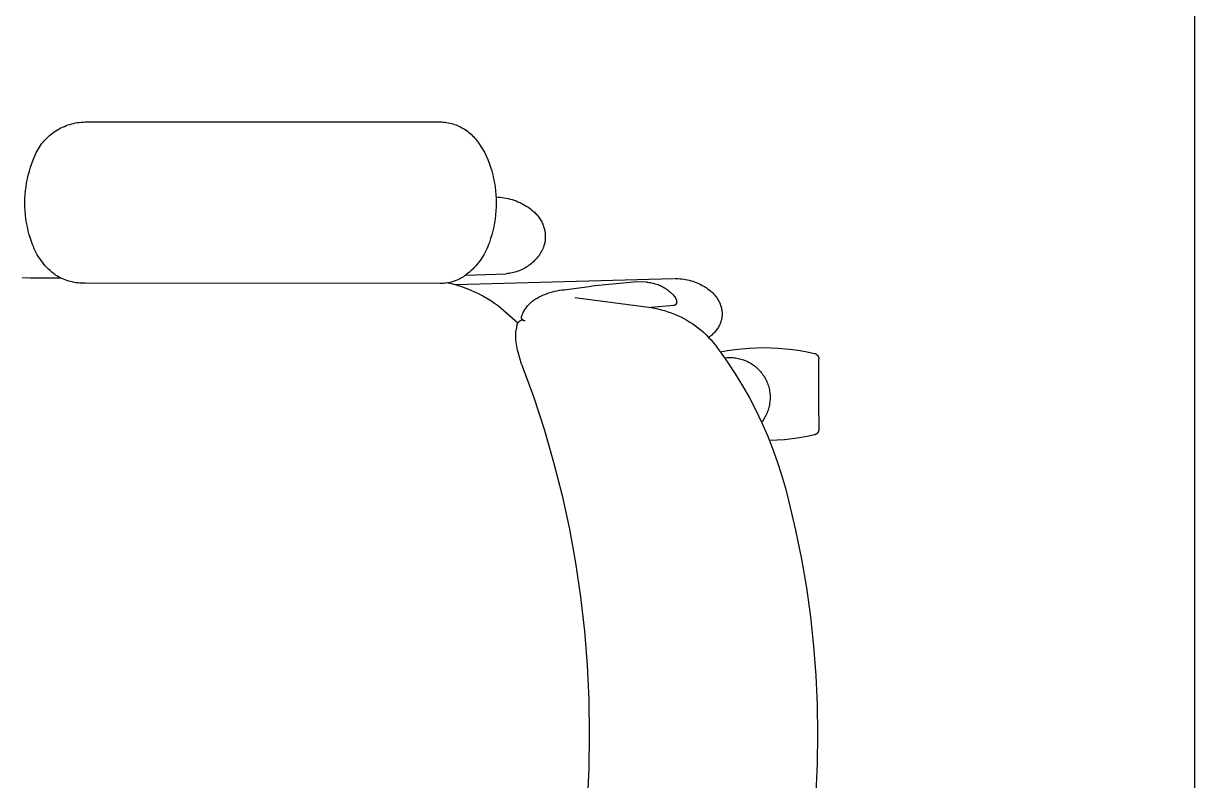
# Model space of a CAD drawing. Header units: inches. Extents: x 4 to 2210, y 3 to 2073.
# Drawn here: x 1341.92 to 1363.11, y 1907.69 to 1921.38 of the extents above; entities that cross this region are included whole.
import ezdxf

# ---------------------------------------------------------------- set-up
doc = ezdxf.new("R2010")
doc.units = ezdxf.units.IN
doc.header["$MEASUREMENT"] = 0
doc.layers.add('Planon_construction', color=253, linetype='Continuous')
doc.layers.add('Planon_workspace', color=210, linetype='Continuous')

# ---------------------------------------------------------------- blocks, each defined once
blk = doc.blocks.new('8 person table')
at = {"layer": 'Planon_construction'}
for p, q in [((654.7, -127.24, 0), (655.38, -127.07, 0)), ((655.38, -127.07, 0), (656.06, -126.92, 0)), ((656.06, -126.92, 0), (656.75, -126.8, 0)), ((656.75, -126.8, 0), (657.45, -126.7, 0)), ((657.45, -126.7, 0), (658.14, -126.63, 0)), ((658.14, -126.63, 0), (658.84, -126.58, 0)), ((658.84, -126.58, 0), (659.54, -126.56, 0)), ((659.54, -126.56, 0), (788.01, -126.5, 0)), ((788.01, -126.5, 0), (788.6, -126.53, 0)), ((788.6, -126.53, 0), (789.18, -126.58, 0)), ((789.18, -126.58, 0), (789.76, -126.64, 0)), ((789.76, -126.64, 0), (790.34, -126.73, 0)), ((790.34, -126.73, 0), (790.92, -126.83, 0)), ((790.92, -126.83, 0), (791.49, -126.96, 0)), ((791.49, -126.96, 0), (792.06, -127.1, 0)), ((792.06, -127.1, 0), (792.62, -127.26, 0)), ((646.7, -131.45, 0), (647.24, -131, 0)), ((647.24, -131, 0), (647.79, -130.58, 0)), ((647.79, -130.58, 0), (648.36, -130.17, 0)), ((648.36, -130.17, 0), (648.95, -129.78, 0)), ((648.95, -129.78, 0), (649.54, -129.41, 0)), ((649.54, -129.41, 0), (650.15, -129.06, 0)), ((650.15, -129.06, 0), (650.77, -128.73, 0)), ((650.77, -128.73, 0), (651.4, -128.43, 0)), ((651.4, -128.43, 0), (652.04, -128.14, 0)), ((652.04, -128.14, 0), (652.69, -127.88, 0)), ((652.69, -127.88, 0), (653.35, -127.64, 0)), ((653.35, -127.64, 0), (654.02, -127.43, 0)), ((654.02, -127.43, 0), (654.7, -127.24, 0)), ((792.62, -127.26, 0), (793.18, -127.44, 0)), ((793.18, -127.44, 0), (793.73, -127.64, 0)), ((793.73, -127.64, 0), (794.27, -127.86, 0)), ((794.27, -127.86, 0), (794.81, -128.1, 0)), ((794.81, -128.1, 0), (795.34, -128.35, 0)), ((795.34, -128.35, 0), (795.86, -128.63, 0)), ((795.86, -128.63, 0), (796.36, -128.92, 0)), ((796.36, -128.92, 0), (796.86, -129.22, 0)), ((796.86, -129.22, 0), (797.35, -129.54, 0)), ((797.35, -129.54, 0), (797.83, -129.88, 0)), ((797.83, -129.88, 0), (798.3, -130.24, 0)), ((798.3, -130.24, 0), (798.75, -130.61, 0)), ((798.75, -130.61, 0), (799.19, -131, 0)), ((799.19, -131, 0), (799.62, -131.4, 0)), ((643, -135.65, 0), (643.4, -135.07, 0)), ((643.4, -135.07, 0), (643.82, -134.5, 0)), ((643.82, -134.5, 0), (644.25, -133.96, 0)), ((644.25, -133.96, 0), (644.71, -133.42, 0)), ((644.71, -133.42, 0), (645.18, -132.9, 0)), ((645.18, -132.9, 0), (645.67, -132.4, 0)), ((645.67, -132.4, 0), (646.18, -131.92, 0)), ((646.18, -131.92, 0), (646.7, -131.45, 0)), ((799.62, -131.4, 0), (800.03, -131.81, 0)), ((800.03, -131.81, 0), (800.43, -132.24, 0)), ((800.43, -132.24, 0), (800.82, -132.68, 0)), ((800.82, -132.68, 0), (801.19, -133.14, 0)), ((801.19, -133.14, 0), (801.54, -133.6, 0)), ((801.54, -133.6, 0), (801.88, -134.08, 0)), ((801.88, -134.08, 0), (804.02, -137.46, 0)), ((640.79, -140.2, 0), (641.36, -138.86, 0)), ((641.36, -138.86, 0), (641.97, -137.54, 0)), ((641.97, -137.54, 0), (642.63, -136.24, 0)), ((642.63, -136.24, 0), (643, -135.65, 0)), ((804.02, -137.46, 0), (804.64, -138.79, 0)), ((804.64, -138.79, 0), (805.21, -140.13, 0)), ((639.37, -144.33, 0), (639.79, -142.94, 0)), ((639.79, -142.94, 0), (640.27, -141.56, 0)), ((640.27, -141.56, 0), (640.79, -140.2, 0)), ((805.21, -140.13, 0), (805.74, -141.49, 0)), ((805.74, -141.49, 0), (806.21, -142.87, 0)), ((806.21, -142.87, 0), (806.64, -144.27, 0)), ((638.39, -148.59, 0), (638.67, -147.16, 0)), ((638.67, -147.16, 0), (638.99, -145.74, 0)), ((638.99, -145.74, 0), (639.37, -144.33, 0)), ((806.64, -144.27, 0), (807.02, -145.68, 0)), ((807.02, -145.68, 0), (807.35, -147.1, 0)), ((807.35, -147.1, 0), (807.63, -148.53, 0)), ((637.86, -152.92, 0), (637.98, -151.47, 0)), ((637.98, -151.47, 0), (638.16, -150.02, 0)), ((638.16, -150.02, 0), (638.39, -148.59, 0)), ((807.63, -148.53, 0), (807.86, -149.97, 0)), ((807.86, -149.97, 0), (808.04, -151.42, 0)), ((808.04, -151.42, 0), (808.17, -152.88, 0)), ((637.75, -155.83, 0), (637.78, -154.38, 0)), ((637.77, -157.29, 0), (637.75, -155.83, 0)), ((637.78, -154.38, 0), (637.86, -152.92, 0)), ((808.17, -152.88, 0), (808.25, -154.34, 0)), ((808.22, -153.69, 0), (808.96, -153.72, 0)), ((808.25, -154.34, 0), (808.28, -155.8, 0)), ((808.28, -155.8, 0), (808.26, -157.26, 0)), ((808.96, -153.72, 0), (809.7, -153.78, 0)), ((809.7, -153.78, 0), (810.44, -153.86, 0)), ((810.44, -153.86, 0), (811.17, -153.96, 0)), ((811.17, -153.96, 0), (811.9, -154.09, 0)), ((811.9, -154.09, 0), (812.63, -154.25, 0)), ((812.63, -154.25, 0), (813.34, -154.43, 0)), ((813.34, -154.43, 0), (814.06, -154.64, 0)), ((814.06, -154.64, 0), (814.76, -154.87, 0)), ((814.76, -154.87, 0), (815.46, -155.12, 0)), ((815.46, -155.12, 0), (816.15, -155.4, 0)), ((816.15, -155.4, 0), (816.82, -155.7, 0)), ((816.82, -155.7, 0), (817.49, -156.02, 0)), ((817.49, -156.02, 0), (818.14, -156.37, 0)), ((818.14, -156.37, 0), (818.79, -156.74, 0)), ((818.79, -156.74, 0), (819.41, -157.13, 0)), ((637.85, -158.74, 0), (637.77, -157.29, 0)), ((637.97, -160.19, 0), (637.85, -158.74, 0)), ((638.15, -161.64, 0), (637.97, -160.19, 0)), ((808.06, -160.17, 0), (807.88, -161.62, 0)), ((808.18, -158.71, 0), (808.06, -160.17, 0)), ((808.26, -157.26, 0), (808.18, -158.71, 0)), ((819.41, -157.13, 0), (820.03, -157.55, 0)), ((820.03, -157.55, 0), (820.63, -157.98, 0)), ((820.63, -157.98, 0), (821.22, -158.44, 0)), ((821.22, -158.44, 0), (821.79, -158.91, 0)), ((821.79, -158.91, 0), (822.11, -159.21, 0)), ((822.11, -159.21, 0), (822.42, -159.52, 0)), ((822.42, -159.52, 0), (822.73, -159.84, 0)), ((822.73, -159.84, 0), (823.02, -160.17, 0)), ((823.02, -160.17, 0), (823.3, -160.51, 0)), ((823.3, -160.51, 0), (823.57, -160.86, 0)), ((823.57, -160.86, 0), (823.82, -161.22, 0)), ((638.37, -163.08, 0), (638.15, -161.64, 0)), ((638.65, -164.51, 0), (638.37, -163.08, 0)), ((638.97, -165.93, 0), (638.65, -164.51, 0)), ((807.38, -164.49, 0), (807.06, -165.92, 0)), ((807.66, -163.06, 0), (807.38, -164.49, 0)), ((807.88, -161.62, 0), (807.66, -163.06, 0)), ((823.82, -161.22, 0), (824.07, -161.59, 0)), ((824.07, -161.59, 0), (824.3, -161.96, 0)), ((824.3, -161.96, 0), (824.52, -162.34, 0)), ((824.52, -162.34, 0), (824.73, -162.73, 0)), ((824.73, -162.73, 0), (824.92, -163.13, 0)), ((824.92, -163.13, 0), (825.1, -163.53, 0)), ((825.1, -163.53, 0), (825.27, -163.94, 0)), ((825.27, -163.94, 0), (825.42, -164.35, 0)), ((825.42, -164.35, 0), (825.54, -164.71, 0)), ((825.54, -164.71, 0), (825.64, -165.07, 0)), ((825.64, -165.07, 0), (825.74, -165.44, 0)), ((639.35, -167.34, 0), (638.97, -165.93, 0)), ((639.77, -168.73, 0), (639.35, -167.34, 0)), ((640.24, -170.11, 0), (639.77, -168.73, 0)), ((806.26, -168.73, 0), (805.79, -170.11, 0)), ((806.69, -167.33, 0), (806.26, -168.73, 0)), ((807.06, -165.92, 0), (806.69, -167.33, 0)), ((825.74, -165.44, 0), (825.82, -165.8, 0)), ((825.82, -165.8, 0), (825.89, -166.17, 0)), ((825.89, -166.17, 0), (825.94, -166.54, 0)), ((825.94, -166.54, 0), (825.99, -166.92, 0)), ((825.99, -169.17, 0), (825.95, -169.54, 0)), ((825.99, -166.92, 0), (826.02, -167.29, 0)), ((826.02, -168.8, 0), (825.99, -169.17, 0)), ((826.02, -167.29, 0), (826.04, -167.67, 0)), ((826.04, -168.42, 0), (826.02, -168.8, 0)), ((826.04, -167.67, 0), (826.04, -168.04, 0)), ((826.04, -168.04, 0), (826.04, -168.42, 0)), ((640.51, -170.88, 0), (640.24, -170.11, 0)), ((640.81, -171.65, 0), (640.51, -170.88, 0)), ((641.13, -172.4, 0), (640.81, -171.65, 0)), ((641.48, -173.14, 0), (641.13, -172.4, 0)), ((641.85, -173.88, 0), (641.48, -173.14, 0)), ((804.55, -173.14, 0), (804.17, -173.88, 0)), ((804.9, -172.4, 0), (804.55, -173.14, 0)), ((805.22, -171.65, 0), (804.9, -172.4, 0)), ((805.52, -170.88, 0), (805.22, -171.65, 0)), ((805.79, -170.11, 0), (805.52, -170.88, 0)), ((824.48, -173.67, 0), (824.19, -174.13, 0)), ((824.75, -173.19, 0), (824.48, -173.67, 0)), ((825.01, -172.7, 0), (824.75, -173.19, 0)), ((825.26, -172.21, 0), (825.01, -172.7, 0)), ((825.43, -171.74, 0), (825.3, -172.09, 0)), ((825.55, -171.38, 0), (825.43, -171.74, 0)), ((825.65, -171.02, 0), (825.55, -171.38, 0)), ((825.74, -170.65, 0), (825.65, -171.02, 0)), ((825.82, -170.29, 0), (825.74, -170.65, 0)), ((825.89, -169.92, 0), (825.82, -170.29, 0)), ((825.95, -169.54, 0), (825.89, -169.92, 0)), ((642.25, -174.59, 0), (641.85, -173.88, 0)), ((642.68, -175.3, 0), (642.25, -174.59, 0)), ((643.12, -175.98, 0), (642.68, -175.3, 0)), ((643.59, -176.66, 0), (643.12, -175.98, 0)), ((644.08, -177.32, 0), (643.59, -176.66, 0)), ((644.6, -177.96, 0), (644.08, -177.32, 0)), ((645.13, -178.58, 0), (644.6, -177.96, 0)), ((801.43, -177.96, 0), (800.9, -178.58, 0)), ((801.95, -177.32, 0), (801.43, -177.96, 0)), ((802.44, -176.66, 0), (801.95, -177.32, 0)), ((802.91, -175.98, 0), (802.44, -176.66, 0)), ((803.35, -175.3, 0), (802.91, -175.98, 0)), ((803.78, -174.59, 0), (803.35, -175.3, 0)), ((804.17, -173.88, 0), (803.78, -174.59, 0)), ((820.89, -177.82, 0), (820.46, -178.17, 0)), ((821.31, -177.47, 0), (820.89, -177.82, 0)), ((821.72, -177.09, 0), (821.31, -177.47, 0)), ((822.11, -176.71, 0), (821.72, -177.09, 0)), ((822.49, -176.31, 0), (822.11, -176.71, 0)), ((822.86, -175.9, 0), (822.49, -176.31, 0)), ((823.21, -175.47, 0), (822.86, -175.9, 0)), ((823.55, -175.04, 0), (823.21, -175.47, 0)), ((823.88, -174.59, 0), (823.55, -175.04, 0)), ((824.19, -174.13, 0), (823.88, -174.59, 0)), ((645.69, -179.18, 0), (645.13, -178.58, 0)), ((646.26, -179.77, 0), (645.69, -179.18, 0)), ((646.86, -180.33, 0), (646.26, -179.77, 0)), ((647.47, -180.88, 0), (646.86, -180.33, 0)), ((648.1, -181.4, 0), (647.47, -180.88, 0)), ((648.75, -181.9, 0), (648.1, -181.4, 0)), ((649.32, -182.25, 0), (648.75, -181.91, 0)), ((797.28, -181.91, 0), (796.86, -182.21, 0)), ((797.93, -181.4, 0), (797.28, -181.9, 0)), ((797.28, -181.91, 0), (811.82, -181.48, 0)), ((798.56, -180.88, 0), (797.93, -181.4, 0)), ((799.17, -180.33, 0), (798.56, -180.88, 0)), ((799.77, -179.77, 0), (799.17, -180.33, 0)), ((800.34, -179.18, 0), (799.77, -179.77, 0)), ((800.9, -178.58, 0), (800.34, -179.18, 0)), ((812.37, -181.42, 0), (811.82, -181.48, 0)), ((812.91, -181.35, 0), (812.37, -181.42, 0)), ((813.46, -181.26, 0), (812.91, -181.35, 0)), ((814, -181.16, 0), (813.46, -181.26, 0)), ((814.54, -181.03, 0), (814, -181.16, 0)), ((815.07, -180.89, 0), (814.54, -181.03, 0)), ((815.6, -180.73, 0), (815.07, -180.89, 0)), ((816.12, -180.55, 0), (815.6, -180.73, 0)), ((816.63, -180.35, 0), (816.12, -180.55, 0)), ((817.14, -180.13, 0), (816.63, -180.35, 0)), ((817.64, -179.9, 0), (817.14, -180.13, 0)), ((818.14, -179.65, 0), (817.64, -179.9, 0)), ((818.62, -179.39, 0), (818.14, -179.65, 0)), ((819.1, -179.11, 0), (818.62, -179.39, 0)), ((819.56, -178.81, 0), (819.1, -179.11, 0)), ((820.01, -178.5, 0), (819.56, -178.81, 0)), ((820.46, -178.17, 0), (820.01, -178.5, 0)), ((636.71, -182.82, 0), (639.64, -182.97, 0)), ((639.64, -182.97, 0), (650.59, -182.92, 0)), ((649.91, -182.57, 0), (649.32, -182.25, 0)), ((650.5, -182.88, 0), (649.91, -182.57, 0)), ((651.1, -183.16, 0), (650.5, -182.88, 0)), ((651.72, -183.43, 0), (651.1, -183.16, 0)), ((652.34, -183.67, 0), (651.72, -183.43, 0)), ((652.97, -183.89, 0), (652.34, -183.67, 0)), ((653.61, -184.09, 0), (652.97, -183.89, 0)), ((654.25, -184.27, 0), (653.61, -184.09, 0)), ((654.9, -184.43, 0), (654.25, -184.27, 0)), ((655.55, -184.56, 0), (654.9, -184.43, 0)), ((656.21, -184.68, 0), (655.55, -184.56, 0)), ((656.87, -184.77, 0), (656.21, -184.68, 0)), ((657.54, -184.83, 0), (656.87, -184.77, 0)), ((658.2, -184.88, 0), (657.54, -184.83, 0)), ((658.87, -184.9, 0), (658.2, -184.88, 0)), ((659.54, -184.9, 0), (658.87, -184.9, 0)), ((788, -184.98, 0), (659.54, -184.9, 0)), ((788.53, -184.98, 0), (788, -184.98, 0)), ((789.05, -184.95, 0), (788.53, -184.98, 0)), ((789.57, -184.91, 0), (789.05, -184.95, 0)), ((790.09, -184.85, 0), (789.57, -184.91, 0)), ((790.61, -184.78, 0), (790.09, -184.85, 0)), ((791.13, -184.68, 0), (790.61, -184.78, 0)), ((790.94, -184.72, 0), (792.57, -185.13, 0)), ((791.64, -184.57, 0), (791.13, -184.68, 0)), ((792.14, -184.44, 0), (791.64, -184.57, 0)), ((792.65, -184.29, 0), (792.14, -184.44, 0)), ((792.57, -185.13, 0), (794.17, -185.59, 0)), ((793.14, -184.13, 0), (792.65, -184.29, 0)), ((793.64, -183.95, 0), (793.14, -184.13, 0)), ((793.54, -185.4, 0), (872.36, -183.22, 0)), ((794.12, -183.75, 0), (793.64, -183.95, 0)), ((794.6, -183.53, 0), (794.12, -183.75, 0)), ((794.17, -185.59, 0), (795.76, -186.1, 0)), ((795.07, -183.3, 0), (794.6, -183.53, 0)), ((795.53, -183.05, 0), (795.07, -183.3, 0)), ((795.98, -182.79, 0), (795.53, -183.05, 0)), ((795.76, -186.1, 0), (797.34, -186.67, 0)), ((796.42, -182.51, 0), (795.98, -182.79, 0)), ((796.86, -182.21, 0), (796.42, -182.51, 0)), ((832.85, -187.21, 0), (842.71, -185.93, 0)), ((859.31, -184.36, 0), (842.71, -185.93, 0)), ((862.66, -184.49, 0), (859.31, -184.36, 0)), ((862.66, -184.49, 0), (863.13, -184.52, 0)), ((863.13, -184.52, 0), (863.6, -184.57, 0)), ((863.6, -184.57, 0), (864.07, -184.63, 0)), ((864.07, -184.63, 0), (864.54, -184.71, 0)), ((864.54, -184.71, 0), (865.01, -184.81, 0)), ((865.01, -184.81, 0), (865.47, -184.92, 0)), ((865.47, -184.92, 0), (865.93, -185.05, 0)), ((865.93, -185.05, 0), (866.38, -185.2, 0)), ((866.38, -185.2, 0), (866.83, -185.36, 0)), ((866.83, -185.36, 0), (867.27, -185.53, 0)), ((867.27, -185.53, 0), (867.71, -185.72, 0)), ((867.71, -185.72, 0), (868.13, -185.93, 0)), ((868.13, -185.93, 0), (868.56, -186.15, 0)), ((868.56, -186.15, 0), (868.97, -186.38, 0)), ((868.97, -186.38, 0), (869.37, -186.63, 0)), ((872.82, -183.22, 0), (873.49, -183.21, 0)), ((873.49, -183.21, 0), (874.15, -183.22, 0)), ((874.15, -183.22, 0), (874.82, -183.26, 0)), ((874.82, -183.26, 0), (875.49, -183.32, 0)), ((875.49, -183.32, 0), (876.15, -183.4, 0)), ((876.15, -183.4, 0), (876.81, -183.51, 0)), ((876.81, -183.51, 0), (877.46, -183.64, 0)), ((877.46, -183.64, 0), (878.11, -183.79, 0)), ((878.11, -183.79, 0), (878.76, -183.96, 0)), ((878.76, -183.96, 0), (879.39, -184.16, 0)), ((879.39, -184.16, 0), (880.03, -184.37, 0)), ((880.03, -184.37, 0), (880.65, -184.61, 0)), ((880.65, -184.61, 0), (881.26, -184.87, 0)), ((881.26, -184.87, 0), (881.87, -185.15, 0)), ((881.87, -185.15, 0), (882.47, -185.45, 0)), ((882.47, -185.45, 0), (883.05, -185.77, 0)), ((883.05, -185.77, 0), (883.62, -186.12, 0)), ((883.62, -186.12, 0), (884.19, -186.48, 0)), ((797.34, -186.67, 0), (798.89, -187.29, 0)), ((798.89, -187.29, 0), (800.43, -187.96, 0)), ((800.43, -187.96, 0), (801.93, -188.68, 0)), ((801.93, -188.68, 0), (803.42, -189.45, 0)), ((803.42, -189.45, 0), (804.88, -190.27, 0)), ((804.88, -190.27, 0), (806.31, -191.14, 0)), ((822.37, -190.7, 0), (823.11, -190.27, 0)), ((823.11, -190.27, 0), (823.86, -189.86, 0)), ((823.86, -189.86, 0), (824.63, -189.48, 0)), ((824.63, -189.48, 0), (825.41, -189.13, 0)), ((825.41, -189.13, 0), (826.2, -188.81, 0)), ((826.2, -188.81, 0), (827.01, -188.51, 0)), ((827.01, -188.51, 0), (827.82, -188.24, 0)), ((827.82, -188.24, 0), (828.64, -188, 0)), ((828.64, -188, 0), (829.47, -187.78, 0)), ((829.47, -187.78, 0), (830.31, -187.6, 0)), ((830.31, -187.6, 0), (831.15, -187.44, 0)), ((831.15, -187.44, 0), (832, -187.31, 0)), ((832, -187.31, 0), (832.85, -187.21, 0)), ((836.74, -190.02, 0), (864.32, -193.7, 0)), ((869.37, -186.63, 0), (869.77, -186.89, 0)), ((869.77, -186.89, 0), (870.16, -187.17, 0)), ((870.16, -187.17, 0), (870.54, -187.46, 0)), ((870.54, -187.46, 0), (870.9, -187.76, 0)), ((870.9, -187.76, 0), (871.26, -188.07, 0)), ((871.26, -188.07, 0), (871.61, -188.4, 0)), ((871.61, -188.4, 0), (871.94, -188.74, 0)), ((871.94, -188.74, 0), (872.26, -189.09, 0)), ((872.26, -189.09, 0), (872.57, -189.45, 0)), ((872.57, -189.45, 0), (872.87, -189.82, 0)), ((872.87, -189.82, 0), (873.15, -190.2, 0)), ((873.15, -190.2, 0), (873.2, -190.27, 0)), ((873.2, -190.27, 0), (873.24, -190.35, 0)), ((873.24, -190.35, 0), (873.29, -190.43, 0)), ((873.29, -190.43, 0), (873.32, -190.51, 0)), ((873.32, -190.51, 0), (873.36, -190.6, 0)), ((873.36, -190.6, 0), (873.39, -190.68, 0)), ((884.19, -186.48, 0), (884.73, -186.86, 0)), ((884.73, -186.86, 0), (885.27, -187.26, 0)), ((885.27, -187.26, 0), (885.79, -187.67, 0)), ((885.79, -187.67, 0), (886.08, -187.91, 0)), ((886.08, -187.91, 0), (886.37, -188.16, 0)), ((886.37, -188.16, 0), (886.64, -188.41, 0)), ((886.64, -188.41, 0), (886.91, -188.68, 0)), ((886.91, -188.68, 0), (887.16, -188.95, 0)), ((887.16, -188.95, 0), (887.41, -189.24, 0)), ((887.41, -189.24, 0), (887.65, -189.53, 0)), ((887.65, -189.53, 0), (887.88, -189.83, 0)), ((887.88, -189.83, 0), (888.1, -190.13, 0)), ((888.1, -190.13, 0), (888.3, -190.45, 0)), ((888.3, -190.45, 0), (888.5, -190.77, 0)), ((806.31, -191.14, 0), (807.71, -192.05, 0)), ((807.71, -192.05, 0), (809.08, -193.01, 0)), ((809.08, -193.01, 0), (816.15, -199.23, 0)), ((818.22, -195.15, 0), (818.42, -194.79, 0)), ((818.42, -194.79, 0), (818.63, -194.44, 0)), ((818.63, -194.44, 0), (818.85, -194.09, 0)), ((818.85, -194.09, 0), (819.09, -193.76, 0)), ((819.09, -193.76, 0), (819.34, -193.43, 0)), ((819.34, -193.43, 0), (819.59, -193.11, 0)), ((819.59, -193.11, 0), (819.86, -192.8, 0)), ((819.86, -192.8, 0), (820.14, -192.5, 0)), ((820.14, -192.5, 0), (820.43, -192.21, 0)), ((820.43, -192.21, 0), (820.73, -191.93, 0)), ((820.73, -191.93, 0), (821.04, -191.67, 0)), ((821.04, -191.67, 0), (821.36, -191.41, 0)), ((821.36, -191.41, 0), (821.69, -191.16, 0)), ((821.69, -191.16, 0), (822.02, -190.92, 0)), ((822.02, -190.92, 0), (822.37, -190.7, 0)), ((872.43, -192.95, 0), (864.32, -193.7, 0)), ((864.32, -193.7, 0), (865.56, -193.91, 0)), ((865.56, -193.91, 0), (866.79, -194.16, 0)), ((866.79, -194.16, 0), (868.01, -194.46, 0)), ((868.01, -194.46, 0), (869.22, -194.79, 0)), ((869.22, -194.79, 0), (870.42, -195.17, 0)), ((872.47, -192.95, 0), (872.43, -192.95, 0)), ((872.51, -192.94, 0), (872.47, -192.95, 0)), ((872.55, -192.94, 0), (872.51, -192.94, 0)), ((872.59, -192.93, 0), (872.55, -192.94, 0)), ((872.63, -192.92, 0), (872.59, -192.93, 0)), ((872.67, -192.91, 0), (872.63, -192.92, 0)), ((872.71, -192.9, 0), (872.67, -192.91, 0)), ((872.75, -192.89, 0), (872.71, -192.9, 0)), ((872.79, -192.87, 0), (872.75, -192.89, 0)), ((872.83, -192.86, 0), (872.79, -192.87, 0)), ((872.87, -192.84, 0), (872.83, -192.86, 0)), ((872.9, -192.82, 0), (872.87, -192.84, 0)), ((872.94, -192.8, 0), (872.9, -192.82, 0)), ((872.98, -192.78, 0), (872.94, -192.8, 0)), ((873.01, -192.76, 0), (872.98, -192.78, 0)), ((873.05, -192.74, 0), (873.01, -192.76, 0)), ((873.08, -192.71, 0), (873.05, -192.74, 0)), ((873.11, -192.69, 0), (873.08, -192.71, 0)), ((873.14, -192.66, 0), (873.11, -192.69, 0)), ((873.18, -192.63, 0), (873.14, -192.66, 0)), ((873.21, -192.6, 0), (873.18, -192.63, 0)), ((873.23, -192.57, 0), (873.21, -192.6, 0)), ((873.26, -192.54, 0), (873.23, -192.57, 0)), ((873.29, -192.51, 0), (873.26, -192.54, 0)), ((873.32, -192.48, 0), (873.29, -192.51, 0)), ((873.34, -192.45, 0), (873.32, -192.48, 0)), ((873.36, -192.41, 0), (873.34, -192.45, 0)), ((873.39, -192.38, 0), (873.36, -192.41, 0)), ((873.39, -190.68, 0), (873.42, -190.76, 0)), ((873.41, -192.34, 0), (873.39, -192.38, 0)), ((873.43, -192.3, 0), (873.41, -192.34, 0)), ((873.42, -190.76, 0), (873.45, -190.85, 0)), ((873.45, -192.27, 0), (873.43, -192.3, 0)), ((873.45, -190.85, 0), (873.48, -190.93, 0)), ((873.46, -192.23, 0), (873.45, -192.27, 0)), ((873.48, -192.19, 0), (873.46, -192.23, 0)), ((873.48, -190.93, 0), (873.5, -191.02, 0)), ((873.49, -192.15, 0), (873.48, -192.19, 0)), ((873.51, -192.11, 0), (873.49, -192.15, 0)), ((873.5, -191.02, 0), (873.52, -191.11, 0)), ((873.52, -192.07, 0), (873.51, -192.11, 0)), ((873.52, -191.11, 0), (873.53, -191.2, 0)), ((873.53, -192.03, 0), (873.52, -192.07, 0)), ((873.53, -191.2, 0), (873.55, -191.29, 0)), ((873.54, -191.99, 0), (873.53, -192.03, 0)), ((873.55, -191.95, 0), (873.54, -191.99, 0)), ((873.55, -191.29, 0), (873.56, -191.37, 0)), ((873.56, -191.82, 0), (873.55, -191.91, 0)), ((873.55, -191.91, 0), (873.55, -191.95, 0)), ((873.56, -191.37, 0), (873.56, -191.46, 0)), ((873.56, -191.46, 0), (873.57, -191.55, 0)), ((873.57, -191.73, 0), (873.56, -191.82, 0)), ((873.57, -191.55, 0), (873.57, -191.64, 0)), ((873.57, -191.64, 0), (873.57, -191.73, 0)), ((888.5, -190.77, 0), (888.68, -191.09, 0)), ((888.68, -191.09, 0), (888.86, -191.43, 0)), ((888.86, -191.43, 0), (889.02, -191.77, 0)), ((889.02, -191.77, 0), (889.17, -192.11, 0)), ((889.17, -192.11, 0), (889.31, -192.46, 0)), ((889.31, -192.46, 0), (889.44, -192.81, 0)), ((889.44, -192.81, 0), (889.56, -193.17, 0)), ((889.56, -193.17, 0), (889.66, -193.53, 0)), ((889.66, -193.53, 0), (889.75, -193.9, 0)), ((889.75, -193.9, 0), (889.83, -194.26, 0)), ((889.83, -194.26, 0), (889.9, -194.63, 0)), ((889.9, -194.63, 0), (889.95, -195.01, 0)), ((816.17, -199.2, 0), (816.23, -199.12, 0)), ((816.23, -199.12, 0), (816.29, -199.04, 0)), ((816.29, -199.04, 0), (816.36, -198.96, 0)), ((816.36, -198.96, 0), (816.43, -198.88, 0)), ((816.43, -198.88, 0), (816.51, -198.81, 0)), ((816.51, -198.81, 0), (816.59, -198.73, 0)), ((816.59, -198.73, 0), (816.66, -198.67, 0)), ((816.66, -198.67, 0), (816.75, -198.6, 0)), ((816.75, -198.6, 0), (816.83, -198.53, 0)), ((816.83, -198.53, 0), (816.91, -198.47, 0)), ((816.91, -198.47, 0), (817, -198.42, 0)), ((817, -198.42, 0), (817.09, -198.36, 0)), ((817.09, -198.36, 0), (817.18, -198.31, 0)), ((817.18, -198.31, 0), (817.28, -198.26, 0)), ((817.28, -198.26, 0), (817.37, -198.21, 0)), ((817.37, -198.21, 0), (817.47, -198.17, 0)), ((817.4, -197.03, 0), (817.54, -196.64, 0)), ((817.4, -197.07, 0), (817.4, -197.03, 0)), ((817.4, -197.12, 0), (817.4, -197.07, 0)), ((817.4, -197.17, 0), (817.4, -197.12, 0)), ((817.4, -197.21, 0), (817.4, -197.17, 0)), ((817.41, -197.26, 0), (817.4, -197.21, 0)), ((817.41, -197.31, 0), (817.41, -197.26, 0)), ((817.42, -197.35, 0), (817.41, -197.31, 0)), ((817.43, -197.4, 0), (817.42, -197.35, 0)), ((817.44, -197.45, 0), (817.43, -197.4, 0)), ((817.45, -197.49, 0), (817.44, -197.45, 0)), ((817.46, -197.54, 0), (817.45, -197.49, 0)), ((817.47, -197.58, 0), (817.46, -197.54, 0)), ((817.49, -197.62, 0), (817.47, -197.58, 0)), ((817.47, -198.17, 0), (817.57, -198.13, 0)), ((817.51, -197.67, 0), (817.49, -197.62, 0)), ((817.53, -197.71, 0), (817.51, -197.67, 0)), ((817.55, -197.75, 0), (817.53, -197.71, 0)), ((817.54, -196.64, 0), (817.69, -196.26, 0)), ((817.57, -197.79, 0), (817.55, -197.75, 0)), ((817.59, -197.84, 0), (817.57, -197.79, 0)), ((817.57, -198.13, 0), (817.67, -198.1, 0)), ((817.62, -197.88, 0), (817.59, -197.84, 0)), ((817.64, -197.91, 0), (817.62, -197.88, 0)), ((817.67, -197.95, 0), (817.64, -197.91, 0)), ((817.7, -197.99, 0), (817.67, -197.95, 0)), ((817.67, -198.1, 0), (817.77, -198.07, 0)), ((817.69, -196.26, 0), (817.85, -195.88, 0)), ((817.73, -198.03, 0), (817.7, -197.99, 0)), ((817.76, -198.06, 0), (817.73, -198.03, 0)), ((817.79, -198.09, 0), (817.76, -198.06, 0)), ((817.83, -198.13, 0), (817.79, -198.09, 0)), ((817.86, -198.16, 0), (817.83, -198.13, 0)), ((817.85, -195.88, 0), (818.03, -195.51, 0)), ((817.9, -198.19, 0), (817.86, -198.16, 0)), ((817.93, -198.22, 0), (817.9, -198.19, 0)), ((817.97, -198.25, 0), (817.93, -198.22, 0)), ((818.01, -198.27, 0), (817.97, -198.25, 0)), ((818.05, -198.3, 0), (818.01, -198.27, 0)), ((818.03, -195.51, 0), (818.22, -195.15, 0)), ((818.09, -198.32, 0), (818.05, -198.3, 0)), ((818.13, -198.34, 0), (818.09, -198.32, 0)), ((818.17, -198.37, 0), (818.13, -198.34, 0)), ((818.22, -198.39, 0), (818.17, -198.37, 0)), ((818.26, -198.4, 0), (818.22, -198.39, 0)), ((818.3, -198.42, 0), (818.26, -198.4, 0)), ((818.35, -198.43, 0), (818.3, -198.42, 0)), ((818.39, -198.45, 0), (818.35, -198.43, 0)), ((818.44, -198.46, 0), (818.39, -198.45, 0)), ((818.48, -198.47, 0), (818.44, -198.46, 0)), ((818.53, -198.48, 0), (818.48, -198.47, 0)), ((818.58, -198.49, 0), (818.53, -198.48, 0)), ((818.62, -198.49, 0), (818.58, -198.49, 0)), ((818.67, -198.5, 0), (818.62, -198.49, 0)), ((818.72, -198.5, 0), (818.67, -198.5, 0)), ((818.76, -198.5, 0), (818.72, -198.5, 0)), ((870.42, -195.17, 0), (871.6, -195.59, 0)), ((871.6, -195.59, 0), (872.77, -196.05, 0)), ((872.77, -196.05, 0), (873.92, -196.55, 0)), ((873.92, -196.55, 0), (875.06, -197.09, 0)), ((875.06, -197.09, 0), (876.17, -197.66, 0)), ((876.17, -197.66, 0), (877.27, -198.28, 0)), ((877.27, -198.28, 0), (878.34, -198.93, 0)), ((878.34, -198.93, 0), (879.39, -199.62, 0)), ((889.5, -198.95, 0), (889.39, -199.23, 0)), ((889.59, -198.66, 0), (889.5, -198.95, 0)), ((889.68, -198.37, 0), (889.59, -198.66, 0)), ((889.75, -198.08, 0), (889.68, -198.37, 0)), ((889.82, -197.78, 0), (889.75, -198.08, 0)), ((889.87, -197.49, 0), (889.82, -197.78, 0)), ((889.92, -197.19, 0), (889.87, -197.49, 0)), ((889.96, -196.89, 0), (889.92, -197.19, 0)), ((889.95, -195.01, 0), (889.99, -195.38, 0)), ((889.98, -196.59, 0), (889.96, -196.89, 0)), ((890, -196.29, 0), (889.98, -196.59, 0)), ((889.99, -195.38, 0), (890, -195.68, 0)), ((890, -195.68, 0), (890.01, -195.98, 0)), ((890.01, -195.98, 0), (890, -196.29, 0)), ((815.37, -203.94, 0), (815.38, -203.2, 0)), ((815.38, -203.2, 0), (815.41, -202.46, 0)), ((815.41, -202.46, 0), (815.46, -201.72, 0)), ((815.74, -200.04, 0), (815.46, -201.72, 0)), ((815.74, -200.05, 0), (815.77, -199.95, 0)), ((815.77, -199.95, 0), (815.81, -199.85, 0)), ((815.81, -199.85, 0), (815.85, -199.75, 0)), ((815.85, -199.75, 0), (815.9, -199.66, 0)), ((815.9, -199.66, 0), (815.94, -199.56, 0)), ((815.94, -199.56, 0), (815.99, -199.47, 0)), ((815.99, -199.47, 0), (816.05, -199.38, 0)), ((816.05, -199.38, 0), (816.11, -199.29, 0)), ((816.11, -199.29, 0), (816.17, -199.2, 0)), ((879.39, -199.62, 0), (880.42, -200.34, 0)), ((880.42, -200.34, 0), (881.42, -201.1, 0)), ((881.42, -201.1, 0), (882.39, -201.9, 0)), ((882.39, -201.9, 0), (883.34, -202.73, 0)), ((883.34, -202.73, 0), (884.25, -203.58, 0)), ((886.69, -203.24, 0), (886.4, -203.51, 0)), ((886.97, -202.96, 0), (886.69, -203.24, 0)), ((887.24, -202.67, 0), (886.97, -202.96, 0)), ((887.5, -202.37, 0), (887.24, -202.67, 0)), ((887.75, -202.07, 0), (887.5, -202.37, 0)), ((887.99, -201.75, 0), (887.75, -202.07, 0)), ((888.22, -201.43, 0), (887.99, -201.75, 0)), ((888.44, -201.1, 0), (888.22, -201.43, 0)), ((888.65, -200.76, 0), (888.44, -201.1, 0)), ((888.84, -200.41, 0), (888.65, -200.76, 0)), ((889.03, -200.06, 0), (888.84, -200.41, 0)), ((889.16, -199.79, 0), (889.03, -200.06, 0)), ((889.28, -199.51, 0), (889.16, -199.79, 0)), ((889.39, -199.23, 0), (889.28, -199.51, 0)), ((815.39, -204.68, 0), (815.37, -203.94, 0)), ((815.43, -205.42, 0), (815.39, -204.68, 0)), ((815.5, -206.16, 0), (815.43, -205.42, 0)), ((815.59, -206.89, 0), (815.5, -206.16, 0)), ((815.7, -207.62, 0), (815.59, -206.89, 0)), ((884.25, -203.58, 0), (885.14, -204.47, 0)), ((885.14, -204.47, 0), (885.99, -205.39, 0)), ((885.48, -204.27, 0), (885.16, -204.5, 0)), ((885.8, -204.03, 0), (885.48, -204.27, 0)), ((886.11, -203.78, 0), (885.8, -204.03, 0)), ((885.99, -205.39, 0), (886.82, -206.34, 0)), ((886.4, -203.51, 0), (886.11, -203.78, 0)), ((886.82, -206.34, 0), (887.61, -207.32, 0)), ((887.61, -207.32, 0), (888.36, -208.32, 0)), ((815.83, -208.35, 0), (815.7, -207.62, 0)), ((815.99, -209.08, 0), (815.83, -208.35, 0)), ((816.17, -209.79, 0), (815.99, -209.08, 0)), ((817.45, -214.1, 0), (816.17, -209.79, 0)), ((888.36, -208.32, 0), (889.08, -209.35, 0)), ((889.08, -209.35, 0), (891.99, -213.46, 0)), ((889.35, -209.71, 0), (891.94, -209.24, 0)), ((890.91, -211.9, 0), (891.4, -211.84, 0)), ((891.4, -211.84, 0), (891.9, -211.8, 0)), ((891.9, -211.8, 0), (892.4, -211.77, 0)), ((891.94, -209.24, 0), (894.55, -208.85, 0)), ((892.4, -211.77, 0), (892.89, -211.76, 0)), ((892.89, -211.76, 0), (893.39, -211.77, 0)), ((893.39, -211.77, 0), (893.89, -211.8, 0)), ((893.89, -211.8, 0), (894.39, -211.84, 0)), ((894.39, -211.84, 0), (894.88, -211.9, 0)), ((894.55, -208.85, 0), (897.18, -208.55, 0)), ((897.18, -208.55, 0), (899.81, -208.33, 0)), ((899.81, -208.33, 0), (902.44, -208.2, 0)), ((902.44, -208.2, 0), (905.08, -208.16, 0)), ((905.08, -208.16, 0), (907.72, -208.2, 0)), ((907.72, -208.2, 0), (910.36, -208.33, 0)), ((910.36, -208.33, 0), (912.99, -208.55, 0)), ((912.99, -208.55, 0), (915.61, -208.85, 0)), ((915.61, -208.85, 0), (918.22, -209.24, 0)), ((918.22, -209.24, 0), (920.82, -209.71, 0)), ((920.82, -209.71, 0), (923.4, -210.27, 0)), ((923.4, -210.27, 0), (923.46, -210.29, 0)), ((923.46, -210.29, 0), (923.53, -210.31, 0)), ((923.53, -210.31, 0), (923.6, -210.33, 0)), ((923.6, -210.33, 0), (923.67, -210.35, 0)), ((923.67, -210.35, 0), (923.74, -210.38, 0)), ((923.74, -210.38, 0), (923.8, -210.41, 0)), ((923.8, -210.41, 0), (923.87, -210.44, 0)), ((923.87, -210.44, 0), (923.93, -210.47, 0)), ((923.93, -210.47, 0), (923.99, -210.51, 0)), ((923.99, -210.51, 0), (924.05, -210.55, 0)), ((924.05, -210.55, 0), (924.11, -210.59, 0)), ((924.11, -210.59, 0), (924.17, -210.63, 0)), ((924.17, -210.63, 0), (924.23, -210.67, 0)), ((924.23, -210.67, 0), (924.28, -210.72, 0)), ((924.28, -210.72, 0), (924.33, -210.77, 0)), ((924.33, -210.77, 0), (924.39, -210.82, 0)), ((924.39, -210.82, 0), (924.44, -210.87, 0)), ((924.44, -210.87, 0), (924.49, -210.92, 0)), ((924.49, -210.92, 0), (924.53, -210.97, 0)), ((924.53, -210.97, 0), (924.58, -211.03, 0)), ((924.58, -211.03, 0), (924.62, -211.09, 0)), ((924.62, -211.09, 0), (924.66, -211.15, 0)), ((924.66, -211.15, 0), (924.7, -211.21, 0)), ((924.7, -211.21, 0), (924.73, -211.27, 0)), ((924.73, -211.27, 0), (924.77, -211.33, 0)), ((924.77, -211.33, 0), (924.8, -211.4, 0)), ((924.8, -211.4, 0), (924.83, -211.46, 0)), ((924.83, -211.46, 0), (924.86, -211.53, 0)), ((924.86, -211.53, 0), (924.88, -211.59, 0)), ((924.88, -211.59, 0), (924.91, -211.66, 0)), ((924.91, -211.66, 0), (924.93, -211.73, 0)), ((924.93, -211.73, 0), (924.95, -211.8, 0)), ((924.95, -211.8, 0), (924.96, -211.87, 0)), ((817.45, -214.1, 0), (821.72, -225.79, 0)), ((891.99, -213.46, 0), (894.75, -217.67, 0)), ((894.88, -211.9, 0), (895.37, -211.97, 0)), ((895.37, -211.97, 0), (895.86, -212.07, 0)), ((895.86, -212.07, 0), (896.35, -212.18, 0)), ((896.35, -212.18, 0), (896.83, -212.31, 0)), ((896.83, -212.31, 0), (897.31, -212.45, 0)), ((897.31, -212.45, 0), (897.78, -212.61, 0)), ((897.78, -212.61, 0), (898.24, -212.79, 0)), ((898.24, -212.79, 0), (898.7, -212.98, 0)), ((898.7, -212.98, 0), (899.16, -213.18, 0)), ((899.16, -213.18, 0), (899.6, -213.41, 0)), ((899.6, -213.41, 0), (900.04, -213.65, 0)), ((900.04, -213.65, 0), (900.47, -213.9, 0)), ((900.47, -213.9, 0), (900.89, -214.17, 0)), ((900.89, -214.17, 0), (901.3, -214.45, 0)), ((901.3, -214.45, 0), (901.7, -214.75, 0)), ((901.7, -214.75, 0), (902.09, -215.05, 0)), ((902.09, -215.05, 0), (902.47, -215.38, 0)), ((902.47, -215.38, 0), (902.84, -215.71, 0)), ((902.84, -215.71, 0), (903.19, -216.06, 0)), ((903.19, -216.06, 0), (903.54, -216.42, 0)), ((924.96, -211.87, 0), (924.97, -211.94, 0)), ((924.97, -211.94, 0), (924.99, -212.01, 0)), ((924.99, -212.01, 0), (924.99, -212.08, 0)), ((924.99, -212.08, 0), (925, -212.15, 0)), ((925, -212.15, 0), (925, -212.23, 0)), ((925, -212.23, 0), (925.01, -212.3, 0)), ((925.01, -232.87, 0), (925.01, -212.3, 0)), ((894.75, -217.67, 0), (897.38, -221.97, 0)), ((903.54, -216.42, 0), (903.87, -216.79, 0)), ((903.87, -216.79, 0), (904.19, -217.18, 0)), ((904.19, -217.18, 0), (904.49, -217.57, 0)), ((904.49, -217.57, 0), (904.79, -217.98, 0)), ((904.79, -217.98, 0), (905.06, -218.39, 0)), ((905.06, -218.39, 0), (905.33, -218.81, 0)), ((905.33, -218.81, 0), (905.57, -219.24, 0)), ((905.57, -219.24, 0), (905.81, -219.68, 0)), ((905.81, -219.68, 0), (906.02, -220.13, 0)), ((906.02, -220.13, 0), (906.23, -220.59, 0)), ((897.38, -221.97, 0), (899.86, -226.35, 0)), ((906.23, -220.59, 0), (906.41, -221.05, 0)), ((906.41, -221.05, 0), (906.58, -221.52, 0)), ((906.58, -221.52, 0), (906.74, -221.99, 0)), ((906.74, -221.99, 0), (906.88, -222.47, 0)), ((906.88, -222.47, 0), (907, -222.95, 0)), ((907, -222.95, 0), (907.1, -223.44, 0)), ((907.1, -223.44, 0), (907.19, -223.93, 0)), ((907.19, -223.93, 0), (907.26, -224.42, 0)), ((907.26, -224.42, 0), (907.31, -224.92, 0)), ((821.72, -225.79, 0), (825.58, -237.61, 0)), ((899.86, -226.35, 0), (902.18, -230.82, 0)), ((907.21, -228.4, 0), (907.13, -228.89, 0)), ((907.28, -227.9, 0), (907.21, -228.4, 0)), ((907.33, -227.41, 0), (907.28, -227.9, 0)), ((907.31, -224.92, 0), (907.35, -225.42, 0)), ((907.36, -226.91, 0), (907.33, -227.41, 0)), ((907.35, -225.42, 0), (907.37, -225.91, 0)), ((907.37, -226.41, 0), (907.36, -226.91, 0)), ((907.37, -225.91, 0), (907.37, -226.41, 0)), ((902.18, -230.82, 0), (904.36, -235.36, 0)), ((905.87, -232.66, 0), (905.64, -233.1, 0)), ((906.09, -232.21, 0), (905.87, -232.66, 0)), ((906.28, -231.75, 0), (906.09, -232.21, 0)), ((906.47, -231.29, 0), (906.28, -231.75, 0)), ((906.63, -230.82, 0), (906.47, -231.29, 0)), ((906.78, -230.34, 0), (906.63, -230.82, 0)), ((906.91, -229.86, 0), (906.78, -230.34, 0)), ((907.03, -229.38, 0), (906.91, -229.86, 0)), ((907.13, -228.89, 0), (907.03, -229.38, 0)), ((925.01, -232.87, 0), (925.01, -237.69, 0)), ((904.58, -234.78, 0), (904.28, -235.18, 0)), ((904.36, -235.36, 0), (906.39, -239.97, 0)), ((904.87, -234.38, 0), (904.58, -234.78, 0)), ((905.14, -233.96, 0), (904.87, -234.38, 0)), ((905.4, -233.54, 0), (905.14, -233.96, 0)), ((905.64, -233.1, 0), (905.4, -233.54, 0)), ((825.58, -237.61, 0), (829.05, -249.56, 0)), ((906.39, -239.97, 0), (908.25, -244.64, 0)), ((912.6, -241.48, 0), (909.87, -241.69, 0)), ((915.32, -241.18, 0), (912.6, -241.48, 0)), ((918.03, -240.79, 0), (915.32, -241.18, 0)), ((920.72, -240.3, 0), (918.03, -240.79, 0)), ((923.4, -239.72, 0), (920.72, -240.3, 0)), ((923.46, -239.71, 0), (923.4, -239.72, 0)), ((923.53, -239.69, 0), (923.46, -239.71, 0)), ((923.6, -239.66, 0), (923.53, -239.69, 0)), ((923.67, -239.64, 0), (923.6, -239.66, 0)), ((923.74, -239.61, 0), (923.67, -239.64, 0)), ((923.8, -239.58, 0), (923.74, -239.61, 0)), ((923.87, -239.55, 0), (923.8, -239.58, 0)), ((923.93, -239.52, 0), (923.87, -239.55, 0)), ((923.99, -239.48, 0), (923.93, -239.52, 0)), ((924.05, -239.45, 0), (923.99, -239.48, 0)), ((924.11, -239.41, 0), (924.05, -239.45, 0)), ((924.17, -239.36, 0), (924.11, -239.41, 0)), ((924.23, -239.32, 0), (924.17, -239.36, 0)), ((924.28, -239.27, 0), (924.23, -239.32, 0)), ((924.33, -239.23, 0), (924.28, -239.27, 0)), ((924.39, -239.18, 0), (924.33, -239.23, 0)), ((924.44, -239.13, 0), (924.39, -239.18, 0)), ((924.49, -239.07, 0), (924.44, -239.13, 0)), ((924.53, -239.02, 0), (924.49, -239.07, 0)), ((924.58, -238.96, 0), (924.53, -239.02, 0)), ((924.62, -238.9, 0), (924.58, -238.96, 0)), ((924.66, -238.85, 0), (924.62, -238.9, 0)), ((924.7, -238.78, 0), (924.66, -238.85, 0)), ((924.73, -238.72, 0), (924.7, -238.78, 0)), ((924.77, -238.66, 0), (924.73, -238.72, 0)), ((924.8, -238.6, 0), (924.77, -238.66, 0)), ((924.83, -238.53, 0), (924.8, -238.6, 0)), ((924.86, -238.46, 0), (924.83, -238.53, 0)), ((924.88, -238.4, 0), (924.86, -238.46, 0)), ((924.91, -238.33, 0), (924.88, -238.4, 0)), ((924.93, -238.26, 0), (924.91, -238.33, 0)), ((924.95, -238.19, 0), (924.93, -238.26, 0)), ((924.96, -238.12, 0), (924.95, -238.19, 0)), ((924.97, -238.05, 0), (924.96, -238.12, 0)), ((924.99, -237.98, 0), (924.97, -238.05, 0)), ((925, -237.84, 0), (924.99, -237.91, 0)), ((924.99, -237.91, 0), (924.99, -237.98, 0)), ((925.01, -237.69, 0), (925, -237.77, 0)), ((925, -237.77, 0), (925, -237.84, 0)), ((909.87, -241.69, 0), (907.14, -241.8, 0)), ((908.25, -244.64, 0), (909.96, -249.38, 0)), ((829.05, -249.56, 0), (832.11, -261.61, 0)), ((909.96, -249.38, 0), (911.51, -254.17, 0)), ((911.51, -254.17, 0), (912.9, -259.01, 0)), ((832.11, -261.61, 0), (834.75, -273.77, 0)), ((912.9, -259.01, 0), (914.13, -263.9, 0)), ((914.13, -263.9, 0), (916.56, -274.22, 0)), ((834.75, -273.77, 0), (836.99, -286, 0)), ((916.56, -274.22, 0), (918.68, -284.62, 0)), ((836.99, -286, 0), (838.81, -298.31, 0)), ((918.68, -284.62, 0), (920.48, -295.08, 0)), ((920.48, -295.08, 0), (921.95, -305.59, 0)), ((838.81, -298.31, 0), (840.22, -310.67, 0)), ((921.95, -305.59, 0), (923.1, -316.14, 0)), ((840.22, -310.67, 0), (841.21, -323.07, 0)), ((923.1, -316.14, 0), (923.92, -326.72, 0)), ((841.21, -323.07, 0), (841.77, -335.49, 0)), ((923.92, -326.72, 0), (924.41, -337.32, 0)), ((841.77, -335.49, 0), (841.92, -347.93, 0)), ((924.41, -337.32, 0), (924.57, -347.93, 0)), ((841.92, -347.93, 0), (841.77, -360.37, 0)), ((924.57, -347.93, 0), (924.41, -358.54, 0)), ((924.41, -358.54, 0), (923.92, -369.14, 0)), ((841.77, -360.37, 0), (841.21, -372.8, 0))]:
    blk.add_line(p, q, dxfattribs=at)

msp = doc.modelspace()

# ---------------------------------------------------------------- linework, layer by layer
at = {"layer": 'Planon_workspace'}
msp.add_lwpolyline([(1266.429, 2002.713), (1363.108, 2002.713), (1363.108, 1855.359), (1266.429, 1855.359)], close=True, dxfattribs=at)

# ---------------------------------------------------------------- block references
at = {"layer": 'Planon_construction', "xscale": 0.05, "yscale": 0.05, "zscale": 0.05}
msp.add_blockref('8 person table', (1310.061, 1925.93), dxfattribs=at)

doc.saveas('drawing.dxf')
